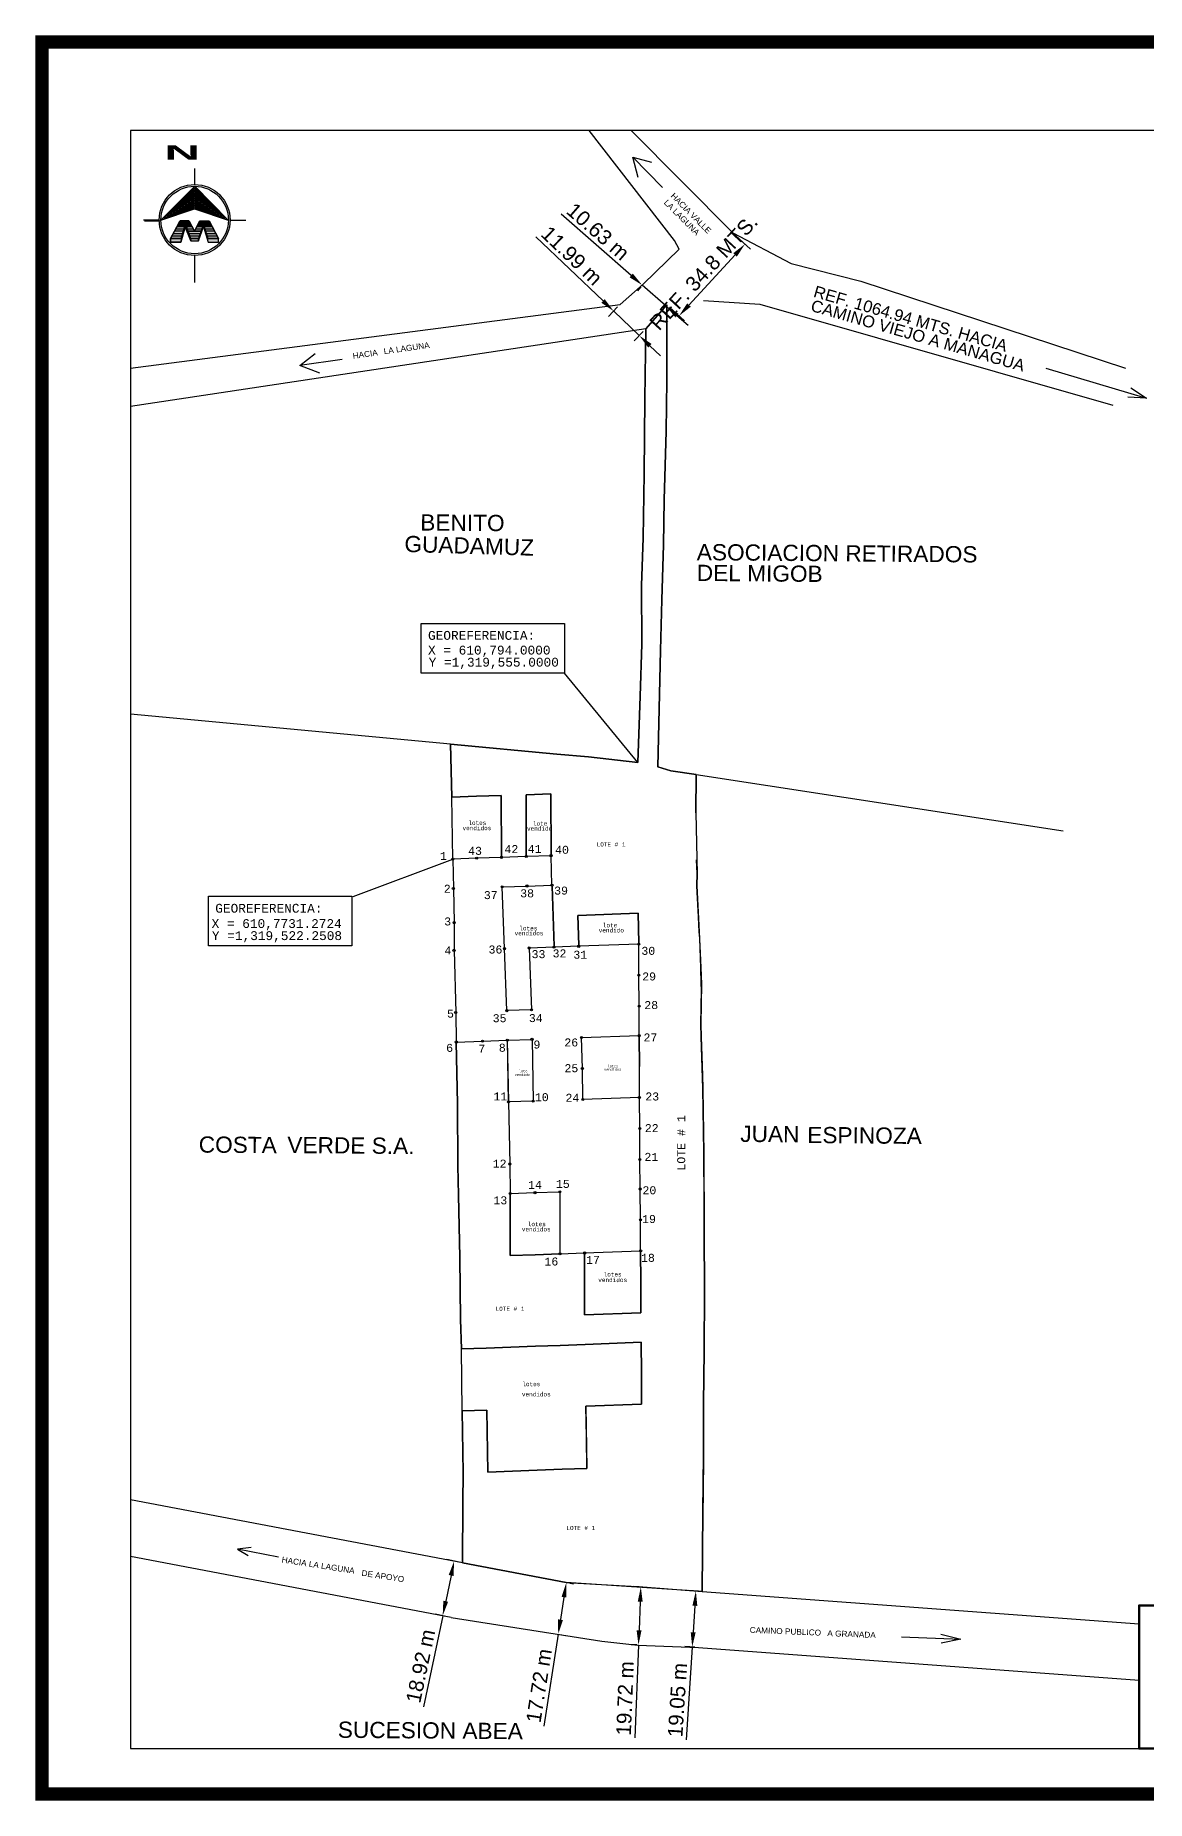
# Model space of a CAD drawing. Header units: millimetres. Extents: x 603916 to 1211550, y 1309898 to 2622648.
# Drawn here: x 604784.8 to 604973.3, y 1311005.5 to 1311304.8 of the extents above; entities that cross this region are included whole.
import ezdxf
from ezdxf.enums import TextEntityAlignment as Align

# ---------------------------------------------------------------- set-up
doc = ezdxf.new("R2010")
doc.units = ezdxf.units.MM
doc.header["$PDMODE"] = 32
doc.header["$PDSIZE"] = 0.3
for name, color, linetype in [('CAJETIN', 5, 'Continuous'), ('COTAS', 3, 'Continuous'), ('CVL_CUADCON_TIT', 1, 'Continuous'), ('CVL_CUADCON_TX', 2, 'Continuous'), ('texto', 7, 'Continuous'), ('TEXTO 2', 7, 'Continuous'), ('TEXTOS', 2, 'Continuous')]:
    doc.layers.add(name, color=color, linetype=linetype)
doc.styles.add('MONOTXT4', font='MONOTXT4.shx')
doc.styles.add('PUNTOS PI', font='arial.ttf', dxfattribs={"height": 2.75})
doc.styles.get("Standard").update_dxf_attribs({"font": 'arial.ttf'})
doc.dimstyles.new('ISO-25', dxfattribs={"dimtxt": 2.5, "dimasz": 2.5, "dimexe": 1.25, "dimexo": 0.625, "dimtad": 1, "dimtxsty": 'Standard', "dimcen": 2.5, "dimadec": 0, "dimazin": 0, "dimtfac": 1, "dimtmove": 0, "dimatfit": 3, "dimfxl": 1, "dimarcsym": 0})

# ---------------------------------------------------------------- blocks, each defined once
blk = doc.blocks.new('*D88')
at = {"layer": 'COTAS', "color": 0, "lineweight": -2, "transparency": 16777216}
for p, q in [((604903.58, 1311270.9), (604906.1, 1311268.58)), ((604895.67, 1311259.09), (604903.49, 1311267.59)), ((604892.38, 1311258.72), (604894.9, 1311256.41))]:
    blk.add_line(p, q, dxfattribs=at)
at = {"layer": 'COTAS', "color": 0, "transparency": 16777216}
for points in [[(604903.18, 1311267.87), (604903.79, 1311267.3), (604905.18, 1311269.43)], [(604895.36, 1311259.37), (604895.98, 1311258.81), (604893.98, 1311257.25)]]:
    blk.add_solid(points, dxfattribs=at)
at = {"layer": 'Defpoints', "color": 0, "transparency": 16777216}
for p in [(604903.12, 1311271.32), (604905.18, 1311269.43), (604891.92, 1311259.15)]:
    blk.add_point(p, dxfattribs=at)
at = {"layer": 'COTAS', "color": 0, "transparency": 16777216, "insert": (604898.17, 1311264.64), "char_height": 2.5, "attachment_point": 5, "rotation": 47.3743}
blk.add_mtext('REF. 34.8 MTS.', dxfattribs=at)
blk = doc.blocks.new('*D84')
at = {"layer": 'COTAS', "color": 0, "lineweight": -2, "transparency": 16777216}
for p, q in [((604856.68, 1311045.98), (604854.63, 1311046.41)), ((604855.34, 1311043.71), (604854.42, 1311039.34)), ((604853.91, 1311036.9), (604850.67, 1311021.47)), ((604854.74, 1311036.72), (604852.69, 1311037.15))]:
    blk.add_line(p, q, dxfattribs=at)
at = {"layer": 'COTAS', "color": 0, "transparency": 16777216}
for points in [[(604854.93, 1311043.8), (604855.75, 1311043.63), (604855.85, 1311046.16)], [(604854.02, 1311039.43), (604854.83, 1311039.26), (604853.91, 1311036.9)]]:
    blk.add_solid(points, dxfattribs=at)
at = {"layer": 'Defpoints', "color": 0, "transparency": 16777216}
for p in [(604857.29, 1311045.86), (604853.91, 1311036.9), (604855.35, 1311036.6)]:
    blk.add_point(p, dxfattribs=at)
at = {"layer": 'COTAS', "color": 0, "transparency": 16777216, "insert": (604850.17, 1311028.35), "char_height": 2.5, "attachment_point": 5, "rotation": 78.1495}
blk.add_mtext('18.92 m', dxfattribs=at)
blk = doc.blocks.new('*D85')
at = {"layer": 'COTAS', "color": 0, "lineweight": -2, "transparency": 16777216}
for p, q in [((604897.28, 1311041.06), (604895.59, 1311041.17)), ((604896.68, 1311038.59), (604896.38, 1311034.08)), ((604896.66, 1311031.55), (604894.98, 1311031.66)), ((604896.22, 1311031.58), (604895.2, 1311015.85))]:
    blk.add_line(p, q, dxfattribs=at)
at = {"layer": 'COTAS', "color": 0, "transparency": 16777216}
for points in [[(604896.26, 1311038.62), (604897.09, 1311038.56), (604896.84, 1311041.09)], [(604895.97, 1311034.1), (604896.8, 1311034.05), (604896.22, 1311031.58)]]:
    blk.add_solid(points, dxfattribs=at)
at = {"layer": 'Defpoints', "color": 0, "transparency": 16777216}
for p in [(604897.9, 1311041.02), (604896.22, 1311031.58), (604897.28, 1311031.51)]:
    blk.add_point(p, dxfattribs=at)
at = {"layer": 'COTAS', "color": 0, "transparency": 16777216, "insert": (604893.73, 1311022.59), "char_height": 2.5, "attachment_point": 5, "rotation": 86.2747}
blk.add_mtext('19.05 m', dxfattribs=at)
blk = doc.blocks.new('*D89')
at = {"layer": 'COTAS', "color": 0, "lineweight": -2, "transparency": 16777216}
for p, q in [((604875.49, 1311042.42), (604876.1, 1311042.32)), ((604874.48, 1311040.04), (604873.88, 1311036.23)), ((604873.5, 1311033.76), (604871.06, 1311018.18)), ((604874.12, 1311033.66), (604874.73, 1311033.57))]:
    blk.add_line(p, q, dxfattribs=at)
at = {"layer": 'COTAS', "color": 0, "transparency": 16777216}
for points in [[(604874.07, 1311040.11), (604874.89, 1311039.98), (604874.87, 1311042.51)], [(604873.47, 1311036.29), (604874.3, 1311036.16), (604873.5, 1311033.76)]]:
    blk.add_solid(points, dxfattribs=at)
at = {"layer": 'Defpoints', "color": 0, "transparency": 16777216}
for p in [(604874.87, 1311042.51), (604873.5, 1311033.76), (604873.5, 1311033.76)]:
    blk.add_point(p, dxfattribs=at)
at = {"layer": 'COTAS', "color": 0, "transparency": 16777216, "insert": (604870.23, 1311025.03), "char_height": 2.5, "attachment_point": 5, "rotation": 81.113}
blk.add_mtext('17.72 m', dxfattribs=at)
blk = doc.blocks.new('*D90')
at = {"layer": 'COTAS', "color": 0, "lineweight": -2, "transparency": 16777216}
for p, q in [((604887.22, 1311041.79), (604886.26, 1311041.83)), ((604887.41, 1311039.28), (604887.21, 1311034.42)), ((604886.82, 1311031.94), (604885.86, 1311031.98)), ((604887.11, 1311031.93), (604886.47, 1311016.18))]:
    blk.add_line(p, q, dxfattribs=at)
at = {"layer": 'COTAS', "color": 0, "transparency": 16777216}
for points in [[(604886.99, 1311039.3), (604887.82, 1311039.26), (604887.51, 1311041.78)], [(604886.79, 1311034.44), (604887.63, 1311034.41), (604887.11, 1311031.93)]]:
    blk.add_solid(points, dxfattribs=at)
at = {"layer": 'Defpoints', "color": 0, "transparency": 16777216}
for p in [(604887.85, 1311041.77), (604887.11, 1311031.93), (604887.45, 1311031.91)]:
    blk.add_point(p, dxfattribs=at)
at = {"layer": 'COTAS', "color": 0, "transparency": 16777216, "insert": (604884.84, 1311022.88), "char_height": 2.5, "attachment_point": 5, "rotation": 87.6744}
blk.add_mtext('19.72 m', dxfattribs=at)
blk = doc.blocks.new('*D86')
at = {"layer": 'COTAS', "color": 0, "lineweight": -2, "transparency": 16777216}
for p, q in [((604881.1, 1311259.78), (604869.69, 1311270.66)), ((604883.58, 1311258.76), (604882.04, 1311257.15)), ((604887.24, 1311253.92), (604882.91, 1311258.05)), ((604887.92, 1311254.62), (604886.38, 1311253.01)), ((604889.05, 1311252.19), (604890.86, 1311250.46))]:
    blk.add_line(p, q, dxfattribs=at)
at = {"layer": 'COTAS', "color": 0, "transparency": 16777216}
for points in [[(604881.39, 1311260.08), (604880.81, 1311259.48), (604882.91, 1311258.05)], [(604889.34, 1311252.49), (604888.77, 1311251.89), (604887.24, 1311253.92)]]:
    blk.add_solid(points, dxfattribs=at)
at = {"layer": 'Defpoints', "color": 0, "transparency": 16777216}
for p in [(604882.91, 1311258.05), (604884.01, 1311259.21), (604888.35, 1311255.07)]:
    blk.add_point(p, dxfattribs=at)
at = {"layer": 'COTAS', "color": 0, "transparency": 16777216, "insert": (604875.8, 1311267.46), "char_height": 2.5, "attachment_point": 5, "rotation": 316.3446}
blk.add_mtext('11.99 m', dxfattribs=at)
blk = doc.blocks.new('*D87')
at = {"layer": 'COTAS', "color": 0, "lineweight": -2, "transparency": 16777216}
for p, q in [((604885.87, 1311264.11), (604874.01, 1311274.49)), ((604891.75, 1311258.96), (604887.75, 1311262.46)), ((604887.51, 1311262.18), (604886.93, 1311261.52)), ((604891.51, 1311258.68), (604890.93, 1311258.02)), ((604893.64, 1311257.31), (604895.52, 1311255.67))]:
    blk.add_line(p, q, dxfattribs=at)
at = {"layer": 'COTAS', "color": 0, "transparency": 16777216}
for points in [[(604886.15, 1311264.42), (604885.6, 1311263.79), (604887.75, 1311262.46)], [(604893.91, 1311257.63), (604893.36, 1311257), (604891.75, 1311258.96)]]:
    blk.add_solid(points, dxfattribs=at)
at = {"layer": 'Defpoints', "color": 0, "transparency": 16777216}
for p in [(604887.75, 1311262.46), (604887.92, 1311262.65), (604891.92, 1311259.15)]:
    blk.add_point(p, dxfattribs=at)
at = {"layer": 'COTAS', "color": 0, "transparency": 16777216, "insert": (604880.25, 1311271.55), "char_height": 2.5, "attachment_point": 5, "rotation": 318.8202}
blk.add_mtext('10.63 m', dxfattribs=at)

msp = doc.modelspace()

# ---------------------------------------------------------------- hatches: boundary and pattern name
at = {"layer": 'TEXTOS'}
h = msp.add_hatch(color=7, dxfattribs=at)
h.dxf.hatch_style = 1
h.paths.add_polyline_path([(604811.849, 1311275.427), (604817.556, 1311273.487), (604811.857, 1311279.226), (604806.128, 1311273.507)])
h = msp.add_hatch(color=7, dxfattribs=at)
h.dxf.hatch_style = 1
h.paths.add_polyline_path([(604807.773, 1311270.333), (604809.527, 1311270.333), (604810.289, 1311272.767), (604811.156, 1311270.333), (604812.487, 1311270.333), (604813.353, 1311272.767), (604814.116, 1311270.333), (604815.87, 1311270.333), (604814.307, 1311273.288), (604812.765, 1311273.341), (604811.838, 1311271.629), (604810.907, 1311273.288), (604809.335, 1311273.288)])
h = msp.add_hatch(color=7, dxfattribs=at)
h.dxf.hatch_style = 1
h.paths.add_polyline_path([(604810.244, 1311272.353), (604811.19, 1311269.98), (604811.167, 1311270.333), (604811.156, 1311270.333), (604810.289, 1311272.767), (604809.605, 1311270.583), (604809.537, 1311270.352), (604809.533, 1311270.352), (604809.527, 1311270.333), (604807.783, 1311270.333), (604807.783, 1311269.741), (604809.523, 1311269.741)])
h.paths.add_polyline_path([(604812.497, 1311270.352), (604812.494, 1311270.352), (604812.487, 1311270.333), (604811.848, 1311270.333), (604811.848, 1311269.98), (604812.504, 1311269.98)])
h.paths.add_polyline_path([(604811.848, 1311270.333), (604811.167, 1311270.333), (604811.19, 1311269.98), (604811.848, 1311269.98)])
h.paths.add_polyline_path([(604813.357, 1311272.353), (604814.14, 1311269.741), (604815.88, 1311269.741), (604815.88, 1311270.333), (604814.116, 1311270.333), (604813.355, 1311272.762), (604812.497, 1311270.352), (604812.504, 1311269.98)])

# ---------------------------------------------------------------- linework, layer by layer
at = {"const_width": 2.28}
msp.add_lwpolyline([(604785.969, 1311006.678), (605205.069, 1311006.678), (605205.069, 1311303.678), (604785.969, 1311303.678)], close=True, dxfattribs=at)
for points in [[(604970.6, 1311245.044), (604973.259, 1311243.308), (604970.113, 1311243.455)], [(604886.993, 1311181.542), (604874.581, 1311196.698)], [(604838.757, 1311158.848), (604855.629, 1311165.168)]]:
    msp.add_lwpolyline(points)
for points in [[(604850.283, 1311205.115), (604874.581, 1311205.115), (604874.581, 1311196.698), (604850.283, 1311196.698)], [(604814.207, 1311158.856), (604838.504, 1311158.856), (604838.504, 1311150.439), (604814.207, 1311150.439)]]:
    msp.add_lwpolyline(points, close=True)
at = {"lineweight": 50}
msp.add_lwpolyline([(605190.069, 1311014.381), (604972.001, 1311014.381), (604972.001, 1311038.63), (605190.069, 1311038.63)], close=True, dxfattribs=at)
for centre in [(604855.629, 1311165.168), (604859.686, 1311165.308), (604863.885, 1311165.453), (604868.085, 1311165.598), (604872.285, 1311165.743), (604868.196, 1311160.599), (604872.441, 1311160.745), (604855.716, 1311160.168), (604863.989, 1311160.453), (604855.868, 1311154.388), (604855.833, 1311149.682), (604864.391, 1311149.981), (604868.587, 1311150.088), (604872.788, 1311150.234), (604876.973, 1311150.383), (604887.176, 1311150.749), (604887.169, 1311145.492), (604868.978, 1311139.611), (604887.217, 1311140.244), (604856.118, 1311139.158), (604864.794, 1311139.476), (604856.214, 1311134.145), (604860.667, 1311134.307), (604864.871, 1311134.477), (604869.06, 1311134.599), (604877.447, 1311134.912), (604887.233, 1311135.238), (604877.591, 1311129.664), (604887.263, 1311124.755), (604865.083, 1311123.996), (604869.267, 1311124.126), (604877.682, 1311124.414), (604887.327, 1311119.479), (604865.297, 1311113.471), (604887.352, 1311114.232), (604865.352, 1311108.47), (604869.55, 1311108.618), (604873.774, 1311108.757), (604887.404, 1311109.242), (604887.451, 1311104.008), (604873.8, 1311098.235), (604877.984, 1311098.391), (604887.476, 1311098.757)]:
    msp.add_circle(centre, 0.18)
at = {"layer": 'CAJETIN'}
for p, q in [((605190.069, 1311288.678), (604800.969, 1311288.678)), ((604800.969, 1311288.678), (604800.969, 1311014.381)), ((604800.969, 1311014.381), (605190.069, 1311014.381))]:
    msp.add_line(p, q, dxfattribs=at)
at = {"layer": 'CVL_CUADCON_TIT', "color": 1, "ltscale": 0.5}
for p, q in [((604893.194, 1311270.031), (604878.777, 1311288.678)), ((604891.918, 1311259.147), (604888.348, 1311255.071)), ((604888.348, 1311255.071), (604891.918, 1311259.147)), ((604891.898, 1311246.273), (604891.918, 1311259.147)), ((604891.918, 1311259.147), (604891.898, 1311246.273)), ((604888.348, 1311255.071), (604888.206, 1311243.187)), ((604888.206, 1311243.187), (604888.348, 1311255.071)), ((604891.784, 1311237.727), (604891.898, 1311246.273)), ((604891.898, 1311246.273), (604891.784, 1311237.727)), ((604888.206, 1311243.187), (604888.092, 1311230.488)), ((604888.092, 1311230.488), (604888.206, 1311243.187)), ((604891.48, 1311226.047), (604891.784, 1311237.727)), ((604891.784, 1311237.727), (604891.48, 1311226.047)), ((604888.092, 1311230.488), (604887.9, 1311219.654)), ((604887.9, 1311219.654), (604888.092, 1311230.488)), ((604891.37, 1311218.434), (604891.48, 1311226.047)), ((604891.48, 1311226.047), (604891.37, 1311218.434)), ((604887.9, 1311219.654), (604887.626, 1311211.554)), ((604887.626, 1311211.554), (604887.9, 1311219.654)), ((604891.07, 1311209.141), (604891.37, 1311218.434)), ((604891.37, 1311218.434), (604891.07, 1311209.141)), ((604887.626, 1311211.554), (604887.658, 1311201.612)), ((604887.658, 1311201.612), (604887.626, 1311211.554)), ((604890.857, 1311200.531), (604891.07, 1311209.141)), ((604891.07, 1311209.141), (604890.857, 1311200.531)), ((604887.658, 1311201.612), (604887.418, 1311192.761)), ((604887.418, 1311192.761), (604887.658, 1311201.612)), ((604890.376, 1311180.799), (604890.857, 1311200.531)), ((604890.857, 1311200.531), (604890.376, 1311180.799)), ((604887.418, 1311192.761), (604886.993, 1311181.542)), ((604886.993, 1311181.542), (604887.418, 1311192.761)), ((604855.216, 1311184.631), (604800.969, 1311189.736)), ((604873.257, 1311182.933), (604855.216, 1311184.631)), ((604855.216, 1311184.631), (604855.444, 1311175.68)), ((604855.216, 1311184.631), (604873.257, 1311182.933)), ((604855.444, 1311175.68), (604855.216, 1311184.631)), ((604878.608, 1311182.523), (604873.257, 1311182.933)), ((604873.257, 1311182.933), (604878.608, 1311182.523)), ((604886.993, 1311181.542), (604878.608, 1311182.523)), ((604878.608, 1311182.523), (604886.993, 1311181.542)), ((604892.586, 1311180.147), (604890.376, 1311180.799)), ((604890.376, 1311180.799), (604892.586, 1311180.147)), ((604896.882, 1311179.49), (604892.586, 1311180.147)), ((604892.586, 1311180.147), (604896.882, 1311179.49)), ((604896.863, 1311172.989), (604896.882, 1311179.49)), ((604896.882, 1311179.49), (604896.863, 1311172.989)), ((604896.882, 1311179.49), (604959.115, 1311169.964)), ((604855.444, 1311175.68), (604859.653, 1311175.815)), ((604859.653, 1311175.815), (604855.444, 1311175.68)), ((604859.653, 1311175.815), (604863.853, 1311175.95)), ((604863.853, 1311175.95), (604859.653, 1311175.815)), ((604863.853, 1311175.95), (604863.885, 1311165.633)), ((604863.885, 1311165.633), (604863.853, 1311175.95)), ((604868.052, 1311176.084), (604872.252, 1311176.219)), ((604872.252, 1311176.219), (604868.052, 1311176.084)), ((604868.085, 1311165.778), (604868.052, 1311176.084)), ((604868.052, 1311176.084), (604868.085, 1311165.778)), ((604872.252, 1311176.219), (604872.285, 1311165.923)), ((604872.285, 1311165.923), (604872.252, 1311176.219)), ((604896.863, 1311172.989), (604897.037, 1311162.67)), ((604897.036, 1311162.703), (604896.944, 1311165.03)), ((604897.01, 1311160.648), (604897.036, 1311162.703)), ((604897.037, 1311162.67), (604897.01, 1311160.648)), ((604897.058, 1311159.557), (604897.01, 1311160.648)), ((604897.01, 1311160.648), (604897.427, 1311152.856)), ((604872.447, 1311160.565), (604872.788, 1311150.415)), ((604872.788, 1311150.415), (604872.447, 1311160.565)), ((604897.266, 1311155.361), (604897.058, 1311159.557)), ((604876.855, 1311155.618), (604887.041, 1311156.025)), ((604887.041, 1311156.025), (604876.855, 1311155.618)), ((604876.969, 1311150.563), (604876.855, 1311155.618)), ((604876.855, 1311155.618), (604876.969, 1311150.563)), ((604887.041, 1311156.025), (604887.171, 1311150.93)), ((604887.171, 1311150.93), (604887.041, 1311156.025)), ((604897.427, 1311152.856), (604897.266, 1311155.361)), ((604897.501, 1311151.706), (604897.427, 1311152.856)), ((604897.427, 1311152.856), (604897.683, 1311146.77)), ((604897.683, 1311146.77), (604897.501, 1311151.706)), ((604897.766, 1311143.982), (604897.683, 1311146.77)), ((604897.683, 1311146.77), (604897.79, 1311143.983)), ((604897.79, 1311143.983), (604897.699, 1311137.169)), ((604897.699, 1311137.169), (604897.794, 1311143.056)), ((604897.794, 1311143.056), (604897.766, 1311143.982)), ((604897.762, 1311135.031), (604897.699, 1311137.169)), ((604897.699, 1311137.169), (604897.762, 1311135.031)), ((604856.214, 1311134.145), (604856.438, 1311123.681)), ((604856.438, 1311123.681), (604856.214, 1311134.145)), ((604864.871, 1311134.477), (604865.083, 1311123.996)), ((604865.083, 1311123.996), (604864.876, 1311134.477)), ((604887.235, 1311135.058), (604887.263, 1311129.983)), ((604887.263, 1311129.983), (604887.235, 1311135.058)), ((604898.013, 1311126.256), (604897.762, 1311135.031)), ((604897.762, 1311135.031), (604897.971, 1311128.499)), ((604887.302, 1311124.931), (604887.263, 1311129.983)), ((604897.971, 1311128.499), (604898.013, 1311126.256)), ((604898.174, 1311115.452), (604898.013, 1311126.256)), ((604898.013, 1311126.256), (604898.154, 1311118.751)), ((604856.438, 1311123.681), (604856.483, 1311113.158)), ((604856.483, 1311113.158), (604856.438, 1311123.681)), ((604898.154, 1311118.751), (604898.174, 1311115.452)), ((604856.483, 1311113.158), (604856.594, 1311108.173)), ((604856.594, 1311108.173), (604856.483, 1311113.158)), ((604898.238, 1311107), (604898.174, 1311115.452)), ((604898.174, 1311115.452), (604898.203, 1311110.546)), ((604898.203, 1311110.546), (604898.238, 1311107)), ((604856.594, 1311108.173), (604856.803, 1311097.648)), ((604856.803, 1311097.648), (604856.594, 1311108.173)), ((604865.379, 1311097.951), (604865.352, 1311108.47)), ((604865.352, 1311108.47), (604865.379, 1311097.951)), ((604898.229, 1311100.602), (604898.238, 1311107)), ((604898.238, 1311107), (604898.229, 1311100.602)), ((604869.585, 1311098.091), (604865.379, 1311097.951)), ((604865.379, 1311097.951), (604869.585, 1311098.091)), ((604869.585, 1311098.091), (604873.8, 1311098.236)), ((604873.8, 1311098.235), (604869.585, 1311098.091)), ((604877.958, 1311093.192), (604877.984, 1311098.21)), ((604877.984, 1311098.21), (604877.958, 1311093.192)), ((604887.478, 1311098.576), (604887.533, 1311093.555)), ((604887.533, 1311093.555), (604887.478, 1311098.576)), ((604898.27, 1311098.545), (604898.229, 1311100.602)), ((604898.229, 1311100.602), (604898.27, 1311098.545)), ((604898.331, 1311095.443), (604898.27, 1311098.545)), ((604898.27, 1311098.545), (604898.331, 1311095.443)), ((604856.803, 1311097.648), (604856.927, 1311087.13)), ((604856.927, 1311087.13), (604856.803, 1311097.648)), ((604898.331, 1311095.443), (604898.321, 1311090.157)), ((604898.325, 1311092.244), (604898.331, 1311095.443)), ((604877.931, 1311087.884), (604877.958, 1311093.192)), ((604877.958, 1311093.192), (604877.931, 1311087.884)), ((604887.533, 1311093.555), (604887.524, 1311088.248)), ((604887.524, 1311088.248), (604887.533, 1311093.555)), ((604898.321, 1311090.157), (604898.325, 1311092.244)), ((604898.243, 1311083.517), (604898.321, 1311090.157)), ((604898.321, 1311090.157), (604898.243, 1311083.517)), ((604856.927, 1311087.13), (604857.083, 1311082.113)), ((604857.083, 1311082.113), (604856.927, 1311087.13)), ((604887.524, 1311088.248), (604877.931, 1311087.884)), ((604877.931, 1311087.884), (604887.524, 1311088.248)), ((604873.851, 1311082.72), (604878.065, 1311082.895)), ((604878.065, 1311082.895), (604873.851, 1311082.72)), ((604878.065, 1311082.895), (604887.562, 1311083.252)), ((604887.562, 1311083.252), (604878.065, 1311082.895)), ((604887.562, 1311083.252), (604887.597, 1311078.008)), ((604887.597, 1311078.008), (604887.562, 1311083.252)), ((604898.243, 1311081.668), (604898.243, 1311083.517)), ((604898.243, 1311083.517), (604898.243, 1311081.668)), ((604857.083, 1311082.113), (604861.263, 1311082.268)), ((604861.263, 1311082.268), (604857.083, 1311082.113)), ((604861.263, 1311082.268), (604865.45, 1311082.419)), ((604865.45, 1311082.419), (604861.263, 1311082.268)), ((604865.45, 1311082.419), (604869.665, 1311082.583)), ((604869.665, 1311082.583), (604865.45, 1311082.419)), ((604869.665, 1311082.583), (604873.851, 1311082.72)), ((604873.851, 1311082.72), (604869.665, 1311082.583)), ((604898.137, 1311072.927), (604898.243, 1311081.668)), ((604898.243, 1311081.668), (604898.137, 1311072.927)), ((604887.597, 1311078.008), (604887.628, 1311072.747)), ((604887.628, 1311072.747), (604887.597, 1311078.008)), ((604861.402, 1311071.766), (604857.203, 1311071.605)), ((604857.203, 1311071.605), (604861.402, 1311071.766)), ((604857.203, 1311071.605), (604857.203, 1311071.605)), ((604857.203, 1311071.605), (604857.37, 1311061.111)), ((604857.37, 1311061.111), (604857.203, 1311071.605)), ((604861.581, 1311061.245), (604861.402, 1311071.766)), ((604861.402, 1311071.766), (604861.581, 1311061.245)), ((604887.628, 1311072.747), (604878.182, 1311072.398)), ((604878.182, 1311072.398), (604887.628, 1311072.747)), ((604878.182, 1311072.398), (604878.359, 1311061.878)), ((604878.27, 1311067.152), (604878.182, 1311072.398)), ((604898.132, 1311064.046), (604898.137, 1311072.927)), ((604898.137, 1311072.927), (604898.158, 1311066.354)), ((604878.359, 1311061.878), (604878.27, 1311067.152)), ((604898.158, 1311066.354), (604898.132, 1311064.046)), ((604898.03, 1311054.628), (604898.132, 1311064.046)), ((604898.132, 1311064.046), (604898.056, 1311057.377)), ((604857.37, 1311061.111), (604857.345, 1311056.11)), ((604857.345, 1311056.11), (604857.37, 1311061.111)), ((604865.775, 1311061.413), (604861.581, 1311061.245)), ((604861.581, 1311061.245), (604865.775, 1311061.413)), ((604869.959, 1311061.588), (604865.775, 1311061.413)), ((604865.775, 1311061.413), (604869.959, 1311061.588)), ((604874.158, 1311061.736), (604869.959, 1311061.588)), ((604869.959, 1311061.588), (604874.158, 1311061.736)), ((604878.359, 1311061.878), (604874.158, 1311061.736)), ((604874.158, 1311061.736), (604878.359, 1311061.878)), ((604857.294, 1311045.856), (604800.969, 1311056.568)), ((604857.345, 1311056.11), (604857.294, 1311045.856)), ((604857.298, 1311045.855), (604857.345, 1311056.11)), ((604898.056, 1311057.377), (604898.03, 1311054.628)), ((604897.903, 1311041.016), (604898.03, 1311054.628)), ((604898.03, 1311054.628), (604897.903, 1311041.016)), ((604855.351, 1311036.596), (604800.969, 1311046.938)), ((604857.294, 1311045.856), (604874.868, 1311042.513)), ((604874.868, 1311042.513), (604857.298, 1311045.855)), ((604874.868, 1311042.513), (604887.847, 1311041.765)), ((604897.903, 1311041.016), (604874.868, 1311042.513)), ((604887.847, 1311041.765), (604897.903, 1311041.016)), ((604897.903, 1311041.017), (604972.001, 1311035.499)), ((604897.309, 1311031.512), (604972.001, 1311025.951))]:
    msp.add_line(p, q, dxfattribs=at)
at = {"layer": 'CVL_CUADCON_TIT', "color": 1, "ltscale": 0.5, "flags": 128}
for points in [[(604885.884, 1311288.678), (604903.121, 1311271.32), (604912.998, 1311266.126), (604924.817, 1311263.12), (604969.675, 1311248.416)], [(604800.969, 1311248.37), (604884.009, 1311259.21), (604887.883, 1311262.611), (604893.994, 1311268.584), (604893.194, 1311270.031)], [(604898.112, 1311259.857), (604907.71, 1311259.232), (604967.565, 1311242.099)], [(604888.348, 1311255.071), (604800.969, 1311241.915)], [(604855.629, 1311165.168), (604855.444, 1311175.68)], [(604857.203, 1311071.605), (604857.083, 1311082.113)], [(604855.351, 1311036.596), (604880.889, 1311032.603), (604887.017, 1311031.931), (604897.284, 1311031.514)]]:
    msp.add_lwpolyline(points, dxfattribs=at)
at = {"layer": 'CVL_CUADCON_TIT', "color": 7, "lineweight": 30, "ltscale": 0.5, "flags": 128}
msp.add_lwpolyline([(604855.629, 1311165.168), (604855.716, 1311160.168), (604855.868, 1311154.388), (604855.833, 1311149.682), (604856.118, 1311139.158), (604856.214, 1311134.145), (604860.667, 1311134.307), (604864.871, 1311134.477), (604869.06, 1311134.599), (604869.267, 1311124.126), (604865.083, 1311123.996), (604865.297, 1311113.471), (604865.352, 1311108.47), (604869.55, 1311108.618), (604873.774, 1311108.757), (604873.8, 1311098.235), (604877.984, 1311098.391), (604887.476, 1311098.757), (604887.451, 1311104.008), (604887.404, 1311109.242), (604887.352, 1311114.232), (604887.327, 1311119.479), (604887.303, 1311124.756), (604877.682, 1311124.414), (604877.591, 1311129.664), (604877.447, 1311134.912), (604887.233, 1311135.238), (604887.217, 1311140.244), (604887.169, 1311145.492), (604887.176, 1311150.749), (604876.973, 1311150.383), (604872.788, 1311150.234), (604868.587, 1311150.088), (604868.978, 1311139.611), (604864.794, 1311139.476), (604864.391, 1311149.981), (604863.989, 1311160.453), (604868.196, 1311160.599), (604872.441, 1311160.745), (604872.285, 1311165.743), (604868.085, 1311165.598), (604863.885, 1311165.453), (604859.686, 1311165.308), (604855.629, 1311165.168)], dxfattribs=at)
at = {"layer": 'texto'}
for points in [[(604891.204, 1311279.031), (604886.154, 1311284.175)], [(604887.086, 1311280.685), (604886.154, 1311284.175), (604889.327, 1311283.326)], [(604833.058, 1311247.521), (604829.7, 1311248.852), (604832.273, 1311250.894)], [(604836.84, 1311249.842), (604829.7, 1311248.852)], [(604956.164, 1311248.408), (604973.259, 1311243.308)], [(604821.461, 1311048.457), (604819.121, 1311048.178), (604820.915, 1311047.085)], [(604826.088, 1311046.836), (604819.121, 1311048.178)], [(604931.707, 1311033.331), (604941.789, 1311032.922)], [(604938.361, 1311033.768), (604941.789, 1311032.922), (604938.459, 1311032.225)]]:
    msp.add_lwpolyline(points, dxfattribs=at)
at = {"layer": 'TEXTOS', "color": 7}
for p, q in [((604811.848, 1311282.259, -0.006), (604811.848, 1311279.521, -0.001)), ((604803.184, 1311273.553, 0.006), (604805.834, 1311273.552, 0.006)), ((604807.783, 1311270.352), (604809.373, 1311273.361)), ((604809.912, 1311271.617), (604808.451, 1311271.617)), ((604809.912, 1311271.617), (604808.451, 1311271.617)), ((604810.017, 1311271.972), (604808.639, 1311271.972)), ((604810.017, 1311271.972), (604808.639, 1311271.972)), ((604810.123, 1311272.331), (604808.829, 1311272.331)), ((604810.2, 1311272.591), (604808.967, 1311272.591)), ((604810.258, 1311272.787), (604809.07, 1311272.787)), ((604811.111, 1311272.949), (604809.156, 1311272.949)), ((604811.041, 1311273.08), (604809.225, 1311273.08)), ((604810.987, 1311273.177), (604809.277, 1311273.177)), ((604810.917, 1311273.308), (604809.345, 1311273.308)), ((604809.373, 1311273.361), (604810.888, 1311273.361)), ((604810.244, 1311272.353), (604809.523, 1311269.741)), ((604811.2, 1311272.787), (604810.299, 1311272.787)), ((604811.306, 1311272.591), (604810.369, 1311272.591)), ((604811.448, 1311272.331), (604810.462, 1311272.331)), ((604811.643, 1311271.972), (604810.589, 1311271.972)), ((604810.68, 1311271.617), (604812.931, 1311271.617)), ((604812.947, 1311271.617), (604810.716, 1311271.617)), ((604813.074, 1311271.972), (604812.013, 1311271.972)), ((604813.201, 1311272.331), (604812.2, 1311272.331)), ((604813.294, 1311272.591), (604812.336, 1311272.591)), ((604814.593, 1311272.787), (604812.438, 1311272.787)), ((604814.507, 1311272.949), (604812.523, 1311272.949)), ((604814.438, 1311273.08), (604812.591, 1311273.08)), ((604814.386, 1311273.177), (604812.642, 1311273.177)), ((604814.317, 1311273.308), (604812.711, 1311273.308)), ((604812.738, 1311273.361), (604814.289, 1311273.361)), ((604814.696, 1311272.591), (604813.425, 1311272.591)), ((604814.834, 1311272.331), (604813.506, 1311272.331)), ((604815.023, 1311271.972), (604813.618, 1311271.972)), ((604815.211, 1311271.617), (604813.73, 1311271.617)), ((604817.861, 1311273.507), (604820.51, 1311273.506)), ((604809.66, 1311270.768), (604808.002, 1311270.768)), ((604809.78, 1311271.173), (604808.217, 1311271.173)), ((604812.789, 1311271.173), (604810.874, 1311271.173)), ((604812.645, 1311270.768), (604811.018, 1311270.768)), ((604815.446, 1311271.173), (604813.869, 1311271.173)), ((604815.66, 1311270.768), (604813.995, 1311270.768)), ((604811.847, 1311267.493), (604811.847, 1311262.934, 0.007))]:
    msp.add_line(p, q, dxfattribs=at)
at = {"layer": 'TEXTOS', "color": 18, "true_color": 0x000000}
msp.add_line((604803.336, 1311273.355, 0.006), (604805.986, 1311273.355, 0.006), dxfattribs=at)
at = {"layer": 'TEXTOS', "color": 7, "elevation": 0.006}
for points in [[(604811.857, 1311279.226), (604806.128, 1311273.507), (604811.849, 1311275.427), (604817.556, 1311273.487), (604811.857, 1311279.226)], [(604807.773, 1311270.333), (604809.335, 1311273.288), (604810.907, 1311273.288), (604811.838, 1311271.629), (604812.765, 1311273.341), (604814.307, 1311273.288), (604815.87, 1311270.333), (604814.116, 1311270.333), (604813.353, 1311272.767), (604812.487, 1311270.333), (604811.156, 1311270.333), (604810.289, 1311272.767), (604809.527, 1311270.333), (604807.773, 1311270.333)]]:
    msp.add_lwpolyline(points, dxfattribs=at)
for points in [[(604811.856, 1311279.032), (604806.637, 1311273.822), (604811.849, 1311275.571), (604817.049, 1311273.803)], [(604811.856, 1311278.839), (604807.145, 1311274.137), (604811.849, 1311275.715), (604816.542, 1311274.12)], [(604811.856, 1311278.646), (604807.654, 1311274.451), (604811.849, 1311275.86), (604816.036, 1311274.436)], [(604811.855, 1311278.452), (604808.162, 1311274.766), (604811.85, 1311276.004), (604815.529, 1311274.753)], [(604811.855, 1311278.259), (604808.671, 1311275.081), (604811.85, 1311276.148), (604815.022, 1311275.069)], [(604811.854, 1311278.066), (604809.179, 1311275.396), (604811.85, 1311276.292), (604814.516, 1311275.386)], [(604811.854, 1311277.872), (604809.688, 1311275.71), (604811.851, 1311276.436), (604814.009, 1311275.702)], [(604811.853, 1311277.679), (604810.196, 1311276.025), (604811.851, 1311276.58), (604813.502, 1311276.019)], [(604811.853, 1311277.486), (604810.705, 1311276.34), (604811.851, 1311276.724), (604812.995, 1311276.335)], [(604811.853, 1311277.292), (604811.213, 1311276.654), (604811.851, 1311276.868), (604812.489, 1311276.652)], [(604811.852, 1311277.168), (604811.541, 1311276.857), (604811.852, 1311276.961), (604812.162, 1311276.856)]]:
    msp.add_lwpolyline(points, close=True, dxfattribs=at)
at = {"layer": 'TEXTOS', "color": 7}
for points in [[(604810.888, 1311273.361), (604809.373, 1311273.361), (604807.783, 1311270.352), (604809.537, 1311270.352), (604810.277, 1311272.85), (604811.166, 1311270.352), (604812.497, 1311270.352)], [(604810.258, 1311272.787), (604809.537, 1311270.352), (604807.783, 1311270.352), (604809.373, 1311273.361), (604810.888, 1311273.361), (604811.831, 1311271.617), (604812.738, 1311273.361), (604814.289, 1311273.361), (604815.88, 1311270.352), (604814.126, 1311270.352), (604813.363, 1311272.787), (604812.497, 1311270.352), (604811.166, 1311270.352), (604810.277, 1311272.85)], [(604809.537, 1311270.352), (604807.783, 1311270.352), (604807.783, 1311269.741), (604809.523, 1311269.741), (604810.244, 1311272.353), (604811.19, 1311269.98), (604812.504, 1311269.98), (604812.497, 1311270.352), (604811.166, 1311270.352), (604810.277, 1311272.85), (604809.537, 1311270.352), (604807.783, 1311270.352)], [(604811.19, 1311269.98), (604810.244, 1311272.353), (604809.523, 1311269.741), (604807.783, 1311269.741), (604807.783, 1311270.352), (604809.537, 1311270.352), (604810.277, 1311272.85), (604811.166, 1311270.352), (604811.19, 1311269.98)], [(604813.363, 1311272.787), (604812.497, 1311270.352), (604811.166, 1311270.352)], [(604811.831, 1311271.617), (604812.738, 1311273.361)], [(604812.504, 1311269.98), (604813.357, 1311272.353), (604814.14, 1311269.741), (604815.88, 1311269.741), (604815.88, 1311270.352), (604814.126, 1311270.352), (604813.363, 1311272.787), (604812.497, 1311270.352), (604812.504, 1311269.98)], [(604812.775, 1311273.361), (604814.289, 1311273.361), (604815.88, 1311270.352), (604814.126, 1311270.352)]]:
    msp.add_lwpolyline(points, dxfattribs=at)
for radius in [6.014, 5.719]:
    msp.add_circle((604811.847, 1311273.507), radius, dxfattribs=at)

# ---------------------------------------------------------------- texts
at = {"layer": 'CVL_CUADCON_TX', "color": 7, "style": 'MONOTXT4'}
for s, height, p in [('GEOREFERENCIA:', 1.5, (604851.424, 1311202.337)), ('X = 610,794.0000', 1.5, (604851.426, 1311199.842)), ('Y =1,319,555.0000', 1.5, (604851.538, 1311197.793)), ('vendidos', 0.7059, (604857.276, 1311170.065)), ('lotes ', 0.7059, (604858.264, 1311170.953)), ('vendido', 0.7059, (604868.21, 1311169.976)), ('lote ', 0.7059, (604869.212, 1311170.836)), ('LOTE # 1', 0.7059, (604880.017, 1311167.303)), ('X = 610,7731.2724', 1.5, (604814.726, 1311153.485)), ('GEOREFERENCIA:', 1.5, (604815.348, 1311156.079)), ('Y =1,319,522.2508', 1.5, (604814.775, 1311151.436)), ('vendidos', 0.7059, (604866.108, 1311152.24)), ('lotes ', 0.7059, (604866.908, 1311153.074)), ('vendido', 0.7059, (604880.374, 1311152.726)), ('lote ', 0.7059, (604881.067, 1311153.593)), ('vendido', 0.4197, (604866.117, 1311128.404)), ('lote ', 0.4197, (604866.831, 1311129.012)), ('vendidos', 0.4197, (604881.285, 1311129.279)), ('lotes ', 0.4197, (604881.859, 1311129.857)), ('vendidos', 0.7059, (604867.334, 1311102.052)), ('lotes ', 0.7059, (604868.34, 1311102.933)), ('lotes ', 0.7059, (604881.203, 1311094.409)), ('vendidos', 0.7059, (604880.297, 1311093.454)), ('LOTE # 1', 0.7059, (604862.88, 1311088.583)), ('vendidos', 0.7059, (604867.341, 1311074.076)), ('lotes ', 0.7059, (604867.412, 1311075.806)), ('LOTE # 1', 0.7059, (604874.883, 1311051.416))]:
    msp.add_text(s, height=height, dxfattribs=at).set_placement(p)
at = {"layer": 'CVL_CUADCON_TX', "color": 7, "lineweight": 30, "ltscale": 0.5, "style": 'MONOTXT4'}
for s, height, p in [('43', 1.3569, (604859.393, 1311165.886)), ('42', 1.3569, (604865.557, 1311166.179)), ('41', 1.3569, (604869.499, 1311166.215)), ('40', 1.3569, (604874.146, 1311166.065)), ('1', 1.357, (604854.037, 1311165.013)), ('2', 1.357, (604854.68, 1311159.46)), ('37', 1.3569, (604862.058, 1311158.382)), ('38', 1.3569, (604868.225, 1311158.68)), ('39', 1.3569, (604873.984, 1311159.148)), ('3', 1.357, (604854.745, 1311153.918)), ('4', 1.357, (604854.794, 1311148.997)), ('36', 1.3569, (604862.859, 1311149.153)), ('33', 1.3569, (604870.16, 1311148.376)), ('32', 1.3569, (604873.722, 1311148.499)), ('31', 1.3569, (604877.239, 1311148.278)), ('30', 1.3569, (604888.776, 1311148.932)), ('29', 1.3569, (604888.919, 1311144.592)), ('28', 1.3569, (604889.268, 1311139.739)), ('5', 1.357, (604855.232, 1311138.285)), ('35', 1.3569, (604863.562, 1311137.51)), ('34', 1.3569, (604869.699, 1311137.535)), ('6', 1.357, (604855.084, 1311132.479)), ('8', 1.357, (604864.017, 1311132.504)), ('9', 1.357, (604869.887, 1311133.046)), ('26', 1.3569, (604875.712, 1311133.401)), ('27', 1.3569, (604889.143, 1311134.25)), ('7', 1.357, (604860.546, 1311132.345)), ('25', 1.3569, (604875.733, 1311129.039)), ('11', 1.3569, (604863.694, 1311124.26)), ('10', 1.3569, (604870.714, 1311124.125)), ('24', 1.3569, (604875.91, 1311124.021)), ('23', 1.3569, (604889.442, 1311124.245)), ('22', 1.3569, (604889.353, 1311118.876)), ('12', 1.3569, (604863.565, 1311112.856)), ('21', 1.3569, (604889.29, 1311113.999)), ('14', 1.3569, (604869.556, 1311109.261)), ('15', 1.3569, (604874.277, 1311109.419)), ('13', 1.3569, (604863.679, 1311106.637)), ('20', 1.3569, (604888.961, 1311108.342)), ('19', 1.3569, (604888.897, 1311103.465)), ('17', 1.3569, (604879.399, 1311096.541)), ('18', 1.3569, (604888.715, 1311096.888)), ('16', 1.3569, (604872.341, 1311096.265))]:
    msp.add_text(s, height=height, dxfattribs=at).set_placement(p, align=Align.CENTER)
msp.add_text('LOTE # 1', height=1.3569, rotation=89.95599, dxfattribs=at).set_placement((604895.032, 1311112.353))
at = {"layer": 'texto', "style": 'PUNTOS PI'}
for s, height, rotation, p in [('HACIA VALLE ', 1, 314.80019, (604892.485, 1311277.496)), ('LA LAGUNA', 1, 314.80019, (604891.346, 1311276.364)), ('CAMINO VIEJO A MANAGUA', 2, 344.02721, (604916.167, 1311258.127)), ('REF. 1064.94 MTS. HACIA', 2, 344.02721, (604916.639, 1311260.503)), ('HACIA ', 1, 8.2313, (604838.725, 1311249.957)), ('LA LAGUNA', 1, 7.89891, (604843.983, 1311250.749)), ('HACIA LA LAGUNA', 1, 351.11305, (604826.552, 1311045.938)), ('DE APOYO', 1, 351.11305, (604840.092, 1311043.682)), ('CAMINO PUBLICO', 1, 357.67443, (604905.959, 1311034.002)), ('A GRANADA', 1, 357.67443, (604919.114, 1311033.449))]:
    msp.add_text(s, height=height, rotation=rotation, dxfattribs=at).set_placement(p)
at = {"layer": 'TEXTO 2', "style": 'PUNTOS PI'}
for s, rotation, p in [('BENITO', 359.52541, (604850.1, 1311220.872)), ('GUADAMUZ', 358.30279, (604847.387, 1311217.24)), ('ASOCIACION RETIRADOS ', 359.52541, (604896.991, 1311215.838)), ('DEL MIGOB', 359.52541, (604896.991, 1311212.32)), ('JUAN', 359.52541, (604904.366, 1311117.221)), ('ESPINOZA', 359.52541, (604915.719, 1311117.027)), ('COSTA ', 359.52541, (604812.536, 1311115.409)), ('VERDE S.A.', 359.52541, (604827.562, 1311115.334)), ('SUCESION ABEA', 359.52541, (604836.115, 1311016.207))]:
    msp.add_text(s, height=2.75, rotation=rotation, dxfattribs=at).set_placement(p)
at = {"layer": 'TEXTOS', "color": 7, "insert": (604775.677, 1311286.158), "char_height": 2.41527, "width": 102.41434, "attachment_point": 1}
msp.add_mtext('                            {\\fBaskerville Old Face|b1|i0|c0|p18;\\W2.6;\\T2.05; N}', dxfattribs=at)

# ---------------------------------------------------------------- dimensions: what is measured, and where the dimension line sits
at = {"layer": 'COTAS'}
for base, p1, p2, angle, text, picture, middle in [((604887.753, 1311262.461), (604891.918, 1311259.147), (604887.917, 1311262.648), 138.82016, '10.63 m', '*D87', (604878.998, 1311270.12)), ((604882.906, 1311258.055), (604888.348, 1311255.071), (604884.009, 1311259.21), 136.34464, '11.99 m', '*D86', (604874.491, 1311266.085)), ((604905.18, 1311269.425), (604891.918, 1311259.147), (604903.121, 1311271.32), 47.37429, 'REF. 34.8 MTS.', '*D88', (604899.578, 1311263.339)), ((604887.109, 1311031.927), (604887.847, 1311041.766), (604887.446, 1311031.913), 267.67443, '19.72 m', '*D90', (604886.739, 1311022.802)), ((604896.222, 1311031.583), (604897.903, 1311041.017), (604897.284, 1311031.514), 266.27474, '19.05 m', '*D85', (604895.629, 1311022.47))]:
    dim = msp.add_linear_dim(base=base, p1=p1, p2=p2, angle=angle, text=text, dimstyle='ISO-25', dxfattribs=at)
    dim.commit()
    dim.dimension.update_dxf_attribs({"geometry": picture, "text_midpoint": middle, "dimtype": 161})
for p1, p2, distance, text, picture, middle in [((604857.294, 1311045.856), (604855.351, 1311036.596), -1.472, '18.92 m', '*D84', (604850.174, 1311028.351)), ((604874.868, 1311042.514), (604873.499, 1311033.758), 0, '17.72 m', '*D89', (604870.229, 1311025.026))]:
    dim = msp.add_aligned_dim(p1=p1, p2=p2, distance=distance, text=text, dimstyle='ISO-25', dxfattribs=at)
    dim.commit()
    dim.dimension.update_dxf_attribs({"geometry": picture, "text_midpoint": middle})

doc.saveas('drawing.dxf')
